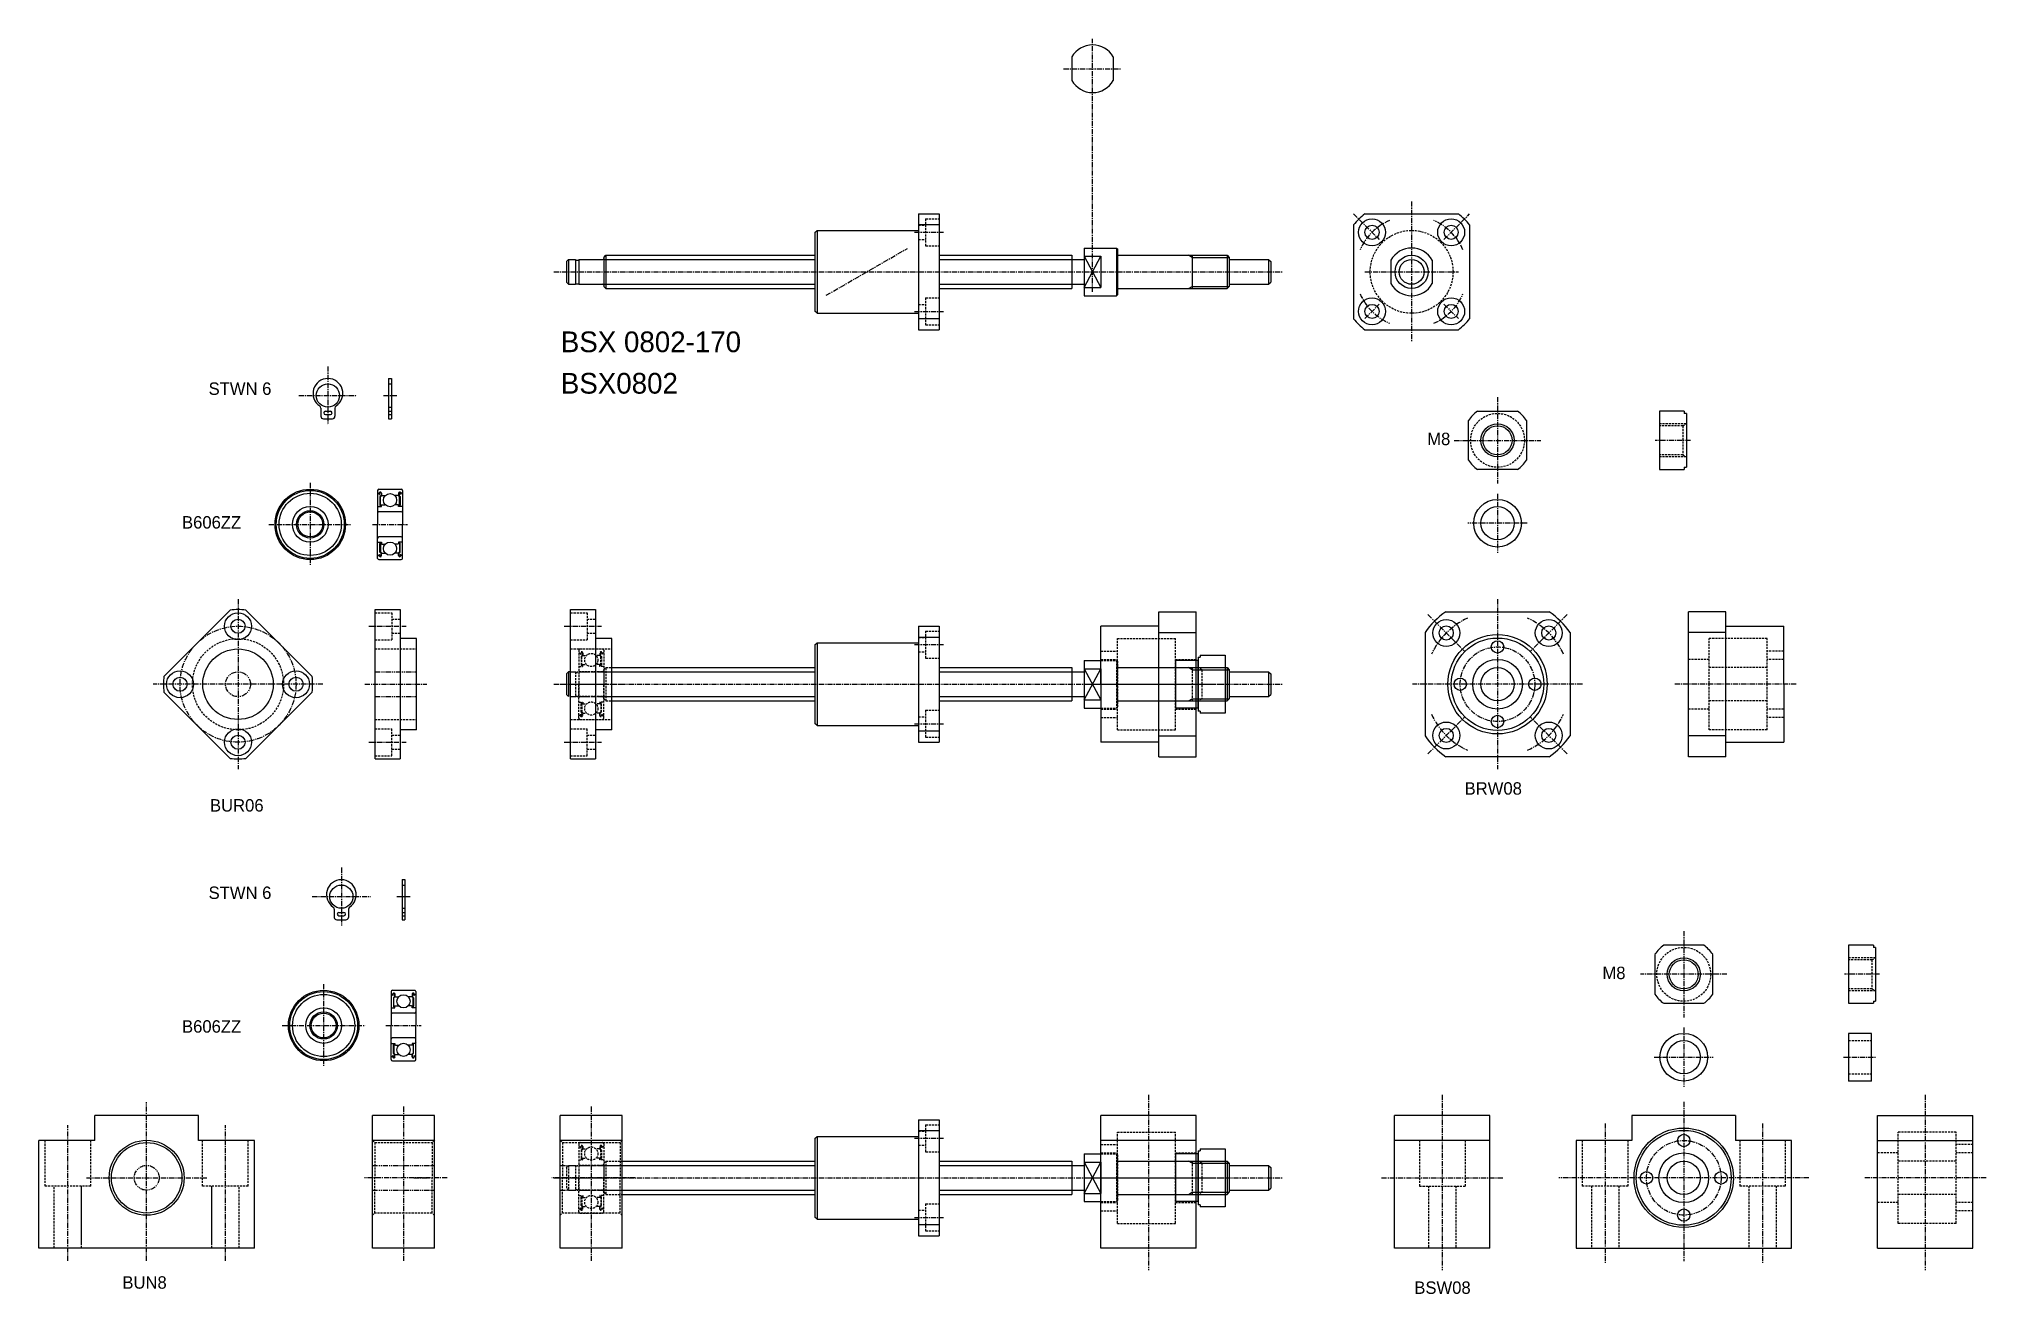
# Model space of a CAD drawing. Extents: x -107 to 363, y -212 to 91.
import ezdxf

# ---------------------------------------------------------------- set-up
doc = ezdxf.new("R2010")
doc.units = 0
for name, pattern in [('CENTER', [2, 1.25, -0.25, 0.25, -0.25]), ('DASHED', [0.75, 0.5, -0.25]), ('PHANTOM', [2.5, 1.25, -0.25, 0.25, -0.25, 0.25, -0.25])]:
    doc.linetypes.add(name, pattern=pattern)
doc.layers.get('0').update_dxf_attribs({"linetype": 'CONTINUOUS'})
doc.layers.get('DEFPOINTS').update_dxf_attribs({"linetype": 'CONTINUOUS'})
doc.layers.add('CENTER', color=1, linetype='CENTER')

# ---------------------------------------------------------------- blocks, each defined once
blk = doc.blocks.new('BRW8-H')
at = {"color": 7, "linetype": 'CONTINUOUS'}
for p, q in [((-12.49, 17.5), (12.49, 17.5)), ((-17.5, 12.49), (-17.5, -12.49)), ((17.5, 12.49), (17.5, -12.49)), ((12.49, -17.5), (-12.49, -17.5))]:
    blk.add_line(p, q, dxfattribs=at)
for centre, radius in [((-12.37, 12.37), 3.25), ((12.37, 12.37), 3.25), ((-12.37, 12.37), 1.7), ((12.37, 12.37), 1.7), ((0, 0), 6), ((0, 0), 4), ((-12.37, -12.37), 3.25), ((12.37, -12.37), 3.25), ((-12.37, -12.37), 1.7), ((12.37, -12.37), 1.7)]:
    blk.add_circle(centre, radius, dxfattribs=at)
for centre, radius in [((0, 0), 12), ((0, 9), 1.5), ((-9, 0), 1.5), ((9, 0), 1.5), ((0, -9), 1.5)]:
    blk.add_circle(centre, radius)
for start, end in [(125.516, 144.484), (35.516, 54.484), (215.516, 234.484), (305.516, 324.484)]:
    blk.add_arc((0, 0), 21.5, start, end, dxfattribs=at)
at = {"layer": 'CENTER', "color": 1, "linetype": 'CENTER'}
for p, q in [((0, 20.5), (0, -20.5)), ((-16.79, 16.79), (-7.95, 7.95)), ((16.79, 16.79), (7.95, 7.95)), ((20.5, 0), (-20.5, 0)), ((-16.79, -16.79), (-7.95, -7.95)), ((16.79, -16.79), (7.95, -7.95))]:
    blk.add_line(p, q, dxfattribs=at)
at = {"layer": 'CENTER'}
blk.add_circle((0, 0), 9, dxfattribs=at)
at = {"layer": 'CENTER', "color": 1, "linetype": 'CENTER'}
for start, end in [(114.4269, 155.5731), (24.4269, 65.5731), (204.4269, 245.5731), (294.4269, 335.5731)]:
    blk.add_arc((0, 0), 17.5, start, end, dxfattribs=at)
at = {"layer": 'DEFPOINTS', "color": 3}
blk.add_circle((0, 0), 11.15, dxfattribs=at)
blk = doc.blocks.new('BRW8-V')
at = {"color": 7, "linetype": 'CONTINUOUS'}
for p, q in [((9, 17.5), (0, 17.5)), ((0, -17.5), (0, 17.5)), ((9, -17.5), (9, 17.5)), ((9, 12.49), (0, 12.49)), ((9, 14), (23, 14)), ((23, 0), (23, 14)), ((23, 0), (23, -14)), ((9, -12.49), (0, -12.49)), ((9, -14), (23, -14)), ((9, -17.5), (0, -17.5))]:
    blk.add_line(p, q, dxfattribs=at)
at = {"color": 3, "linetype": 'DASHED'}
for p, q in [((5, -11), (5, 11)), ((19, 11), (5, 11)), ((19, -11), (19, 11)), ((5, 6), (0, 6)), ((23, 8), (19, 8)), ((23, 6), (19, 6)), ((19, 4), (5, 4)), ((19, -4), (5, -4)), ((5, -6), (0, -6)), ((23, -6), (19, -6)), ((23, -8), (19, -8)), ((19, -11), (5, -11))]:
    blk.add_line(p, q, dxfattribs=at)
at = {"layer": 'CENTER', "color": 1, "linetype": 'CENTER'}
blk.add_line((26, 0), (-3.31, 0), dxfattribs=at)
blk = doc.blocks.new('BSX0802')
at = {"color": 7, "linetype": 'CONTINUOUS'}
for p, q in [((-30, 9.5), (-29.5, 10)), ((-30, 9.5), (-30, -9.5)), ((-29.5, 10), (-5, 10)), ((-29.5, 10), (-29.5, -10)), ((-5, 14), (-5, -14)), ((-5, 14), (0, 14)), ((0, 11.31), (-5, 11.31)), ((0, 14), (0, -14)), ((35, 5.75), (42.8, 5.75)), ((35, 5.75), (35, -5.75)), ((42.8, 5.75), (42.8, -5.75)), ((42.8, 5.75), (43, 5.55)), ((43, 5.55), (43, -5.55)), ((-90, 2.5), (-89.5, 3)), ((-90, 2.5), (-90, -2.5)), ((-90, 1.25), (-90, 1.25)), ((-90, 0), (-90, 0)), ((-89.5, 3), (-87.8, 3)), ((-89.5, 3), (-89.5, -3)), ((-87.8, 3), (-87.8, -3)), ((-87.8, 2.85), (-87, 2.85)), ((-87, 3), (-81.2, 3)), ((-87, 3), (-87, -3)), ((-81, 3.5), (-80.5, 4)), ((-81, 3.5), (-81, -3.5)), ((-80.5, 4), (-30, 4)), ((-80.5, 4), (-80.5, -4)), ((0, 4), (32, 4)), ((32, 4), (32, -4)), ((32, 3), (35, 3)), ((35, 3.75), (39, 3.75)), ((39, 3.75), (39, -3.75)), ((43.2, 4), (69.5, 4)), ((61, 4), (61, -4)), ((69.5, 4), (70, 3.5)), ((69.5, 4), (69.5, -4)), ((70, 3.5), (70, -3.5)), ((70, 3), (79.5, 3)), ((79.5, 3), (79.5, -3)), ((79.5, 3), (80, 2.5)), ((80, 2.5), (80, -2.5)), ((-89.5, -3), (-90, -2.5)), ((-89.5, -3), (-87.8, -3)), ((-87.8, -2.85), (-87, -2.85)), ((-87, -3), (-81.2, -3)), ((-81, -3.5), (-80.5, -4)), ((-80.5, -4), (-30, -4)), ((0, -4), (32, -4)), ((32, -3), (35, -3)), ((35, -3.75), (39, -3.75)), ((43.2, -4), (69.5, -4)), ((69.5, -4), (70, -3.5)), ((70, -3), (79.5, -3)), ((79.5, -3), (80, -2.5)), ((35, -5.75), (42.8, -5.75)), ((42.8, -5.75), (43, -5.55)), ((-29.5, -10), (-30, -9.5)), ((-29.5, -10), (-5, -10)), ((0, -11.31), (-5, -11.31)), ((-5, -14), (0, -14))]:
    blk.add_line(p, q, dxfattribs=at)
at = {"color": 3, "linetype": 'DASHED'}
for p, q in [((-5, 11.25), (-3.3, 11.25)), ((-3.3, 12.8), (-3.3, 6.3)), ((-3.3, 12.8), (0, 12.8)), ((-5, 7.85), (-3.3, 7.85)), ((-3.3, 6.3), (0, 6.3)), ((-5, -7.85), (-3.3, -7.85)), ((-3.3, -6.3), (-3.3, -12.8)), ((-3.3, -6.3), (0, -6.3)), ((-5, -11.25), (-3.3, -11.25)), ((-3.3, -12.8), (0, -12.8))]:
    blk.add_line(p, q, dxfattribs=at)
at = {"color": 3, "linetype": 'CONTINUOUS'}
for p, q in [((-81, 3), (-30, 3)), ((0, 3), (32, 3)), ((35, 3.75), (39, -3.75)), ((35, -3.75), (39, 3.75)), ((61, 3.5), (60.13, 4)), ((61, 3.5), (70, 3.5)), ((-81, -3), (-30, -3)), ((0, -3), (32, -3)), ((60.13, -4), (61, -3.5)), ((61, -3.5), (70, -3.5))]:
    blk.add_line(p, q, dxfattribs=at)
at = {"color": 7, "linetype": 'CONTINUOUS'}
for centre, start, end in [((-81.2, 3.2), 270, 0), ((43.2, 4.2), 180, 270), ((-81.2, -3.2), 0, 90), ((43.2, -4.2), 90, 180)]:
    blk.add_arc(centre, 0.2, start, end, dxfattribs=at)
at = {"layer": 'CENTER', "color": 1, "linetype": 'CENTER'}
for p, q in [((-6, 9.55), (1, 9.55)), ((-27.3, -5.66), (-7.7, 5.66)), ((-93, 0), (83, 0)), ((-6, -9.55), (1, -9.55))]:
    blk.add_line(p, q, dxfattribs=at)
blk = doc.blocks.new('BUR06-V')
at = {"color": 7, "linetype": 'CONTINUOUS'}
for p, q in [((0, -18), (0, 18)), ((0, 18), (6, 18)), ((6, 18), (6, -18)), ((10, 11), (6, 11)), ((10, -11), (10, 11)), ((10, -11), (6, -11)), ((0, -18), (6, -18))]:
    blk.add_line(p, q, dxfattribs=at)
at = {"color": 3, "linetype": 'DASHED'}
for p, q in [((0, 17.25), (4, 17.25)), ((4, 17.25), (4, 10.75)), ((4, 15.7), (6, 15.7)), ((0, 10.75), (4, 10.75)), ((4, 12.3), (6, 12.3)), ((0, 8.5), (10, 8.5)), ((0, -8.5), (10, -8.5)), ((0, -10.75), (4, -10.75)), ((4, -17.25), (4, -10.75)), ((4, -12.3), (6, -12.3)), ((0, -17.25), (4, -17.25)), ((4, -15.7), (6, -15.7))]:
    blk.add_line(p, q, dxfattribs=at)
at = {"color": 3, "linetype": 'PHANTOM'}
for p, q in [((0, 3), (10, 3)), ((0, -3), (10, -3))]:
    blk.add_line(p, q, dxfattribs=at)
at = {"layer": 'CENTER', "color": 1, "linetype": 'CENTER'}
for p, q in [((-1.5, 14), (7.5, 14)), ((-2.5, 0), (12.5, 0)), ((-1.5, -14), (7.5, -14))]:
    blk.add_line(p, q, dxfattribs=at)
blk = doc.blocks.new('BUR06-H')
at = {"color": 7, "linetype": 'CONTINUOUS'}
for p, q in [((-1.9, 17.9), (-17.9, 1.9)), ((1.9, 17.9), (17.9, 1.9)), ((-1.9, -17.9), (-17.9, -1.9)), ((17.9, -1.9), (1.9, -17.9))]:
    blk.add_line(p, q, dxfattribs=at)
for centre, radius in [((0, 14), 3.25), ((0, 14), 1.7), ((0, 0), 8.5), ((-14, 0), 3.25), ((-14, 0), 1.7), ((14, 0), 3.25), ((14, 0), 1.7), ((0, -14), 3.25), ((0, -14), 1.7)]:
    blk.add_circle(centre, radius, dxfattribs=at)
at = {"color": 3, "linetype": 'DASHED'}
blk.add_circle((0, 0), 11, dxfattribs=at)
at = {"color": 3, "linetype": 'PHANTOM'}
blk.add_circle((0, 0), 3, dxfattribs=at)
at = {"color": 7, "linetype": 'CONTINUOUS'}
for start, end in [(83.9424, 96.0576), (173.9424, 186.0576), (353.9424, 6.0576), (263.9424, 276.0576)]:
    blk.add_arc((0, 0), 18, start, end, dxfattribs=at)
at = {"layer": 'CENTER', "color": 1, "linetype": 'CENTER'}
for p, q in [((0, 20.5), (0, -20.5)), ((20.5, 0), (-20.5, 0))]:
    blk.add_line(p, q, dxfattribs=at)
blk.add_circle((0, 0), 14, dxfattribs=at)
blk = doc.blocks.new('M8NAT-H')
at = {"color": 7, "linetype": 'CONTINUOUS'}
for p, q in [((-7, -4.82), (-7, 4.82)), ((-4.82, 7), (4.82, 7)), ((7, 4.82), (7, -4.82)), ((4.82, -7), (-4.82, -7))]:
    blk.add_line(p, q, dxfattribs=at)
at = {"color": 3, "linetype": 'DASHED'}
blk.add_circle((0, 0), 6.5, dxfattribs=at)
at = {"color": 3, "linetype": 'CONTINUOUS'}
blk.add_circle((0, 0), 4, dxfattribs=at)
at = {"color": 7, "linetype": 'CONTINUOUS'}
blk.add_circle((0, 0), 3.5, dxfattribs=at)
for start, end in [(124.5603, 145.4397), (34.5603, 55.4397), (214.5603, 235.4397), (304.5603, 325.4397)]:
    blk.add_arc((0, 0), 8.5, start, end, dxfattribs=at)
at = {"layer": 'CENTER', "color": 1, "linetype": 'CENTER'}
for p, q in [((0, 10.43), (0, -10.43)), ((-10.43, 0), (10.43, 0))]:
    blk.add_line(p, q, dxfattribs=at)
blk = doc.blocks.new('M8NAT-V')
at = {"color": 7, "linetype": 'CONTINUOUS'}
for p, q in [((6, 7), (0, 7)), ((0, 7), (0, -7)), ((6, 7), (6, 6.5)), ((6.5, 6.5), (6, 6.5)), ((6.5, 6.5), (6.5, -6.5)), ((0, -7), (6, -7)), ((6, -6.5), (6, -7)), ((6, -6.5), (6.5, -6.5))]:
    blk.add_line(p, q, dxfattribs=at)
at = {"color": 3, "linetype": 'DASHED'}
for p, q in [((6.5, 4), (0, 4)), ((5.63, 3.5), (0, 3.5)), ((5.63, 3.5), (6.5, 4)), ((5.63, 3.5), (5.63, -3.5)), ((5.63, -3.5), (0, -3.5)), ((6.5, -4), (0, -4)), ((5.63, -3.5), (6.5, -4))]:
    blk.add_line(p, q, dxfattribs=at)
at = {"layer": 'CENTER', "color": 1, "linetype": 'CENTER'}
blk.add_line((7.5, 0), (-1, 0), dxfattribs=at)
blk = doc.blocks.new('BSW08-V')
at = {"color": 7, "linetype": 'CONTINUOUS'}
for p, q in [((0, 15), (23, 15)), ((0, -17), (0, 15)), ((23, -17), (23, 15)), ((0, 9), (23, 9)), ((0, -17), (23, -17))]:
    blk.add_line(p, q, dxfattribs=at)
at = {"color": 3, "linetype": 'DASHED'}
for p, q in [((19, 11), (5, 11)), ((5, -11), (5, 11)), ((19, -11), (19, 11)), ((5, 6), (0, 6)), ((23, 8), (19, 8)), ((23, 6), (19, 6)), ((19, 4), (5, 4)), ((19, -4), (5, -4)), ((5, -6), (0, -6)), ((23, -6), (19, -6)), ((23, -8), (19, -8)), ((19, -11), (5, -11))]:
    blk.add_line(p, q, dxfattribs=at)
at = {"layer": 'CENTER', "color": 1, "linetype": 'CENTER'}
for p, q in [((11.5, 20.05), (11.5, -22.3)), ((26.18, 0), (-3.11, 0))]:
    blk.add_line(p, q, dxfattribs=at)
blk = doc.blocks.new('M8SPECER-V')
at = {"color": 7, "linetype": 'CONTINUOUS'}
for p, q in [((0, 5.75), (0, -5.75)), ((5.5, 5.75), (0, 5.75)), ((5.5, -5.75), (5.5, 5.75)), ((5.5, -5.75), (0, -5.75))]:
    blk.add_line(p, q, dxfattribs=at)
at = {"color": 3, "linetype": 'DASHED'}
for p, q in [((0, 4), (5.5, 4)), ((0, -4), (5.5, -4))]:
    blk.add_line(p, q, dxfattribs=at)
at = {"layer": 'CENTER', "color": 1, "linetype": 'CENTER'}
blk.add_line((-1.25, 0), (6.75, 0), dxfattribs=at)
blk = doc.blocks.new('BSW08-H')
at = {"color": 7, "linetype": 'CONTINUOUS'}
for p, q in [((12.5, 0), (-12.5, 0)), ((12.5, 0), (12.5, -6)), ((-12.5, 0), (-12.5, -6)), ((-12.5, -6), (-26, -6)), ((-26, -6), (-26, -32)), ((26, -6), (12.5, -6)), ((26, -32), (26, -6)), ((-26, -32), (26, -32))]:
    blk.add_line(p, q, dxfattribs=at)
at = {"color": 3, "linetype": 'DASHED'}
for p, q in [((-24.5, -6), (-24.5, -17)), ((-13.5, -6), (-13.5, -17)), ((13.5, -6), (13.5, -17)), ((24.5, -6), (24.5, -17)), ((-13.5, -17), (-24.5, -17)), ((-22.3, -17), (-22.3, -32)), ((-15.7, -17), (-15.7, -32)), ((24.5, -17), (13.5, -17)), ((15.7, -17), (15.7, -32)), ((22.3, -17), (22.3, -32))]:
    blk.add_line(p, q, dxfattribs=at)
blk.add_circle((0, -15), 12)
at = {"color": 3}
blk.add_circle((0, -15), 11.45, dxfattribs=at)
at = {"color": 7, "linetype": 'CONTINUOUS'}
for centre, radius in [((0, -6), 1.5), ((0, -15), 6), ((-9, -15), 1.5), ((0, -15), 4), ((9, -15), 1.5), ((0, -24), 1.5)]:
    blk.add_circle(centre, radius, dxfattribs=at)
at = {"layer": 'CENTER', "color": 1, "linetype": 'CENTER'}
for p, q in [((0, 3.37), (0, -35.09)), ((-19, -1.86), (-19, -35.51)), ((19, -1.86), (19, -35.51)), ((30.15, -15), (-30.15, -15))]:
    blk.add_line(p, q, dxfattribs=at)
at = {"layer": 'CENTER'}
blk.add_circle((0, -15), 9, dxfattribs=at)
blk = doc.blocks.new('BRW8-V2')
at = {"color": 7, "linetype": 'CONTINUOUS'}
for p, q in [((11.5, 0), (-11.5, 0)), ((-11.5, -32), (-11.5, 0)), ((11.5, -32), (11.5, 0)), ((11.5, -6), (-11.5, -6)), ((11.5, -32), (-11.5, -32))]:
    blk.add_line(p, q, dxfattribs=at)
at = {"color": 3, "linetype": 'DASHED'}
for p, q in [((-5.5, -6), (-5.5, -17)), ((5.5, -6), (5.5, -17)), ((-5.5, -17), (5.5, -17)), ((-3.3, -17), (-3.3, -32)), ((3.3, -17), (3.3, -32))]:
    blk.add_line(p, q, dxfattribs=at)
at = {"layer": 'CENTER', "color": 1, "linetype": 'CENTER'}
for p, q in [((0, 5.05), (0, -37.3)), ((-14.68, -15), (14.61, -15))]:
    blk.add_line(p, q, dxfattribs=at)
blk = doc.blocks.new('BUN8-V')
at = {"color": 7, "linetype": 'CONTINUOUS'}
for p, q in [((0, -17), (0, 15)), ((15, 15), (0, 15)), ((15, -17), (15, 15)), ((15, 9), (0, 9)), ((15, -17), (0, -17))]:
    blk.add_line(p, q, dxfattribs=at)
at = {"color": 3, "linetype": 'DASHED'}
for p, q in [((0, 9.05), (0.55, 8.5)), ((0.55, 8.5), (0.55, 0)), ((0.55, 8.5), (14.45, 8.5)), ((15, 9.05), (14.45, 8.5)), ((14.45, 8.5), (14.45, -0.05)), ((0.55, -8.5), (0.55, 0)), ((14.45, -8.55), (14.45, -0.05)), ((0, -9.05), (0.55, -8.5)), ((14.45, -8.5), (0.55, -8.5)), ((15, -9.1), (14.45, -8.55))]:
    blk.add_line(p, q, dxfattribs=at)
at = {"color": 3, "linetype": 'PHANTOM'}
for p, q in [((0, 3), (15, 3)), ((0, -3), (15, -3))]:
    blk.add_line(p, q, dxfattribs=at)
at = {"layer": 'CENTER', "color": 1, "linetype": 'CENTER'}
for p, q in [((7.5, 17.18), (7.5, -20.04)), ((18.04, 0), (-2, 0)), ((10, 0), (14, 0))]:
    blk.add_line(p, q, dxfattribs=at)
blk = doc.blocks.new('BUN8-H')
at = {"color": 7, "linetype": 'CONTINUOUS'}
for p, q in [((12.5, 0), (-12.5, 0)), ((-12.5, -6), (-12.5, 0)), ((12.5, -6), (12.5, 0)), ((-26, -32), (-26, -6)), ((-26, -32), (-26, -6)), ((-12.5, -6), (-26, -6)), ((26, -6), (12.5, -6)), ((26, -32), (26, -6)), ((26, -32), (-26, -32))]:
    blk.add_line(p, q, dxfattribs=at)
at = {"color": 3, "linetype": 'DASHED'}
for p, q in [((-24.5, -17), (-24.5, -6)), ((-13.5, -17), (-13.5, -6)), ((13.5, -17), (13.5, -6)), ((24.5, -17), (24.5, -6)), ((-13.5, -17), (-24.5, -17)), ((-22.3, -32), (-22.3, -17)), ((-15.7, -32), (-15.7, -17)), ((-15.7, -31.01), (-15.7, -17)), ((-15.7, -31.01), (-15.7, -17)), ((9.05, -15.2), (9, -15.2)), ((24.5, -17), (13.5, -17)), ((15.7, -32), (15.7, -17)), ((15.7, -31.01), (15.7, -17)), ((15.7, -31.01), (15.7, -17)), ((22.3, -32), (22.3, -17))]:
    blk.add_line(p, q, dxfattribs=at)
at = {"color": 7, "linetype": 'CONTINUOUS'}
for radius in [9.05, 8.5]:
    blk.add_circle((0, -15), radius, dxfattribs=at)
at = {"color": 3, "linetype": 'PHANTOM'}
blk.add_circle((0, -15), 3, dxfattribs=at)
at = {"layer": 'CENTER', "color": 1, "linetype": 'CENTER'}
for p, q in [((0, -35.04), (0, 3.24)), ((-19, -35.04), (-19, -2.33)), ((19, -35.04), (19, -2.33)), ((-14.55, -15), (14.55, -15))]:
    blk.add_line(p, q, dxfattribs=at)
blk = doc.blocks.new('SP8')
at = {"color": 7, "linetype": 'CONTINUOUS'}
for p, q in [((0, 5.75), (0, -5.75)), ((5.5, 5.75), (0, 5.75)), ((5.5, -5.75), (5.5, 5.75)), ((5.5, -5.75), (0, -5.75))]:
    blk.add_line(p, q, dxfattribs=at)
at = {"color": 3, "linetype": 'DASHED'}
for p, q in [((0, 4), (5.5, 4)), ((0, -4), (5.5, -4))]:
    blk.add_line(p, q, dxfattribs=at)
at = {"layer": 'CENTER', "color": 1, "linetype": 'CENTER'}
blk.add_line((-1.25, 0), (6.75, 0), dxfattribs=at)
blk = doc.blocks.new('B606ZZ')
at = {"color": 3, "linetype": 'DASHED'}
for p, q in [((0, 8.2), (0, 0)), ((0, 7.6), (0.1, 7.5)), ((0.1, 7.5), (0.31, 7.5)), ((0.3, 8.5), (5.7, 8.5)), ((0.31, 7.5), (0.42, 7.67)), ((0.36, 7.33), (0.47, 7.27)), ((0.42, 7.44), (0.53, 7.61)), ((0.53, 7.37), (0.42, 7.44)), ((0.47, 7.27), (0.53, 7.37)), ((0.82, 6.95), (0.56, 6.7)), ((0.56, 6.7), (0.56, 4.65)), ((0.94, 6.9), (0.69, 6.65)), ((0.69, 4.65), (0.69, 6.65)), ((0.82, 7.53), (0.82, 6.95)), ((0.94, 7.53), (0.94, 6.9)), ((0.94, 7.05), (1.04, 6.95)), ((0.94, 4.65), (1.04, 4.75)), ((1.04, 6.95), (1.86, 6.95)), ((1.04, 4.75), (1.86, 4.75)), ((4.96, 6.95), (4.14, 6.95)), ((4.96, 4.75), (4.14, 4.75)), ((5.06, 7.05), (4.96, 6.95)), ((5.06, 4.65), (4.96, 4.75)), ((5.06, 7.53), (5.06, 6.9)), ((5.06, 6.9), (5.31, 6.65)), ((5.18, 7.53), (5.18, 6.95)), ((5.18, 6.95), (5.44, 6.7)), ((5.31, 4.65), (5.31, 6.65)), ((5.44, 6.7), (5.44, 4.65)), ((5.58, 7.44), (5.47, 7.61)), ((5.47, 7.37), (5.58, 7.44)), ((5.53, 7.27), (5.47, 7.37)), ((5.64, 7.33), (5.53, 7.27)), ((5.69, 7.5), (5.58, 7.67)), ((5.9, 7.5), (5.69, 7.5)), ((6, 7.6), (5.9, 7.5)), ((6, 8.2), (6, 0)), ((0, 4.2), (0.1, 4.3)), ((0, -8.2), (0, 0)), ((0.1, 4.3), (0.94, 4.3)), ((5.7, 3), (0.3, 3)), ((0.88, 4.65), (0.69, 4.65)), ((0.69, 4.52), (0.88, 4.52)), ((0.88, 4.52), (0.88, 4.65)), ((0.94, 4.3), (0.94, 4.65)), ((3, 3), (3, 3)), ((4.35, 3), (4.35, 3)), ((5.06, 4.3), (5.06, 4.65)), ((5.9, 4.3), (5.06, 4.3)), ((5.12, 4.52), (5.12, 4.65)), ((5.12, 4.65), (5.31, 4.65)), ((5.31, 4.52), (5.12, 4.52)), ((6, 4.2), (5.9, 4.3)), ((6, -8.2), (6, 0)), ((0, -4.2), (0.1, -4.3)), ((0.1, -4.3), (0.94, -4.3)), ((5.7, -3), (0.3, -3)), ((0.56, -6.7), (0.56, -4.65)), ((0.69, -4.52), (0.88, -4.52)), ((0.88, -4.65), (0.69, -4.65)), ((0.69, -4.65), (0.69, -6.65)), ((0.88, -4.52), (0.88, -4.65)), ((0.94, -4.3), (0.94, -4.65)), ((0.94, -4.65), (1.04, -4.75)), ((5.06, -4.65), (4.96, -4.75)), ((5.06, -4.3), (5.06, -4.65)), ((5.9, -4.3), (5.06, -4.3)), ((5.12, -4.52), (5.12, -4.65)), ((5.31, -4.52), (5.12, -4.52)), ((5.12, -4.65), (5.31, -4.65)), ((5.31, -4.65), (5.31, -6.65)), ((5.44, -6.7), (5.44, -4.65)), ((6, -4.2), (5.9, -4.3)), ((0, -7.6), (0.1, -7.5)), ((0.1, -7.5), (0.31, -7.5)), ((0.3, -8.5), (5.7, -8.5)), ((0.31, -7.5), (0.42, -7.67)), ((0.36, -7.33), (0.47, -7.27)), ((0.53, -7.37), (0.42, -7.44)), ((0.42, -7.44), (0.53, -7.61)), ((0.47, -7.27), (0.53, -7.37)), ((0.82, -6.95), (0.56, -6.7)), ((0.94, -6.9), (0.69, -6.65)), ((0.82, -7.53), (0.82, -6.95)), ((0.94, -7.53), (0.94, -6.9)), ((0.94, -7.05), (1.04, -6.95)), ((1.04, -4.75), (1.86, -4.75)), ((1.04, -6.95), (1.86, -6.95)), ((4.96, -4.75), (4.14, -4.75)), ((4.96, -6.95), (4.14, -6.95)), ((5.06, -7.05), (4.96, -6.95)), ((5.06, -6.9), (5.31, -6.65)), ((5.06, -7.53), (5.06, -6.9)), ((5.18, -6.95), (5.44, -6.7)), ((5.18, -7.53), (5.18, -6.95)), ((5.53, -7.27), (5.47, -7.37)), ((5.47, -7.37), (5.58, -7.44)), ((5.58, -7.44), (5.47, -7.61)), ((5.64, -7.33), (5.53, -7.27)), ((5.69, -7.5), (5.58, -7.67)), ((5.9, -7.5), (5.69, -7.5)), ((6, -7.6), (5.9, -7.5))]:
    blk.add_line(p, q, dxfattribs=at)
for centre in [(3, 5.85), (3, -5.85)]:
    blk.add_circle(centre, 1.59, dxfattribs=at)
for centre, radius, start, end in [((0.3, 8.2), 0.3, 90, 180), ((0.42, 7.44), 0.126, 149.9926, 240.0026), ((0.66, 7.53), 0.282, 0, 150.0017), ((0.66, 7.53), 0.156, 0, 150.0019), ((5.34, 7.53), 0.282, 29.9983, 180), ((5.34, 7.53), 0.156, 29.9981, 180), ((5.58, 7.44), 0.126, 299.9974, 30.0074), ((5.7, 8.2), 0.3, 0, 90), ((0.3, 3.3), 0.3, 180, 270), ((0.69, 4.65), 0.126, 180, 270), ((5.31, 4.65), 0.126, 270, 359.9999), ((5.7, 3.3), 0.3, 270, 0), ((0.3, -3.3), 0.3, 90, 180), ((0.69, -4.65), 0.126, 90, 179.9999), ((5.31, -4.65), 0.126, 0, 90), ((5.7, -3.3), 0.3, 0, 90), ((0.3, -8.2), 0.3, 180, 270), ((0.42, -7.44), 0.126, 119.9974, 210.0074), ((0.66, -7.53), 0.282, 209.9983, 0), ((0.66, -7.53), 0.156, 209.9981, 0), ((5.34, -7.53), 0.282, 180, 330.0017), ((5.34, -7.53), 0.156, 180, 330.0019), ((5.58, -7.44), 0.126, 329.9926, 60.0026), ((5.7, -8.2), 0.3, 270, 0)]:
    blk.add_arc(centre, radius, start, end, dxfattribs=at)
at = {"layer": 'CENTER', "color": 1, "linetype": 'CENTER'}
blk.add_line((-1.24, 0), (7.24, 0), dxfattribs=at)
blk = doc.blocks.new('BSX0802-3')
at = {"color": 7, "linetype": 'CONTINUOUS'}
for p, q in [((-30, 9.5), (-29.5, 10)), ((-30, 9.5), (-30, -9.5)), ((-29.5, 10), (-29.5, -10)), ((-29.5, 10), (-5, 10)), ((-5, 14), (-5, -14)), ((-5, 14), (0, 14)), ((0, 11.3137), (-5, 11.3137)), ((0, 14), (0, -14)), ((35, 5.75), (39, 5.75)), ((35, 5.75), (35, -5.75)), ((-90, 2.5), (-89.5, 3)), ((-90, 2.5), (-90, -2.5)), ((-89.5, 3), (-89.5, -3)), ((-89, 3), (-89.5, 3)), ((-79, 4), (-30, 4)), ((0, 4), (32, 4)), ((32, 4), (32, -4)), ((32, 3), (35, 3)), ((35, 3.75), (39, 3.75)), ((39, 3.75), (39, -3.75)), ((69, 4), (69.5, 4)), ((69.5, 4), (69.5, -4)), ((69.5, 4), (70, 3.5)), ((70, 3.5), (70, -3.5)), ((70, 3), (79.5, 3)), ((79.5, 3), (79.5, -3)), ((79.5, 3), (80, 2.5)), ((80, 2.5), (80, -2.5)), ((-89.5, -3), (-90, -2.5)), ((-79, -4), (-30, -4)), ((0, -4), (32, -4)), ((32, -3), (35, -3)), ((35, -3.75), (39, -3.75)), ((69, -4), (69.5, -4)), ((69.5, -4), (70, -3.5)), ((70, -3), (79.5, -3)), ((79.5, -3), (80, -2.5)), ((35, -5.75), (39, -5.75)), ((-29.5, -10), (-30, -9.5)), ((-29.5, -10), (-5, -10)), ((0, -11.3137), (-5, -11.3137)), ((-5, -14), (0, -14))]:
    blk.add_line(p, q, dxfattribs=at)
at = {"color": 3, "linetype": 'DASHED'}
for p, q in [((-5, 11.25), (-3.3, 11.25)), ((-3.3, 12.8), (0, 12.8)), ((-3.3, 12.8), (-3.3, 6.3)), ((-5, 7.85), (-3.3, 7.85)), ((-3.3, 6.3), (0, 6.3)), ((39, 5.75), (42.8, 5.75)), ((42.8, 5.75), (42.8, -5.75)), ((42.8, 5.75), (43, 5.55)), ((43, 5.55), (43, -5.55)), ((-90, 1.25), (-90, 1.2501)), ((-90, 0), (-89.9999, 0)), ((-89, 3), (-87.8, 3)), ((-87.8, 3), (-87.8, -3)), ((-87.8, 2.85), (-87, 2.85)), ((-87, 3), (-81.2, 3)), ((-87, 3), (-87, -3)), ((-81, 3.5), (-80.5, 4)), ((-81, 3.5), (-81, -3.5)), ((-80.5, 4), (-80.5, -4)), ((-80.5, 4), (-79, 4)), ((43.2, 4), (69, 4)), ((61, 4), (61, -4)), ((-89, -3), (-87.8, -3)), ((-87.8, -2.85), (-87, -2.85)), ((-87, -3), (-81.2, -3)), ((-81, -3.5), (-80.5, -4)), ((-80.5, -4), (-79, -4)), ((43.2, -4), (69, -4)), ((-5, -7.85), (-3.3, -7.85)), ((-3.3, -6.3), (-3.3, -12.8)), ((-3.3, -6.3), (0, -6.3)), ((39, -5.75), (42.8, -5.75)), ((42.8, -5.75), (43, -5.55)), ((-5, -11.25), (-3.3, -11.25)), ((-3.3, -12.8), (0, -12.8))]:
    blk.add_line(p, q, dxfattribs=at)
at = {"color": 3, "linetype": 'CONTINUOUS'}
for p, q in [((-81, 3), (-30, 3)), ((0, 3), (32, 3)), ((35, 3.75), (39, -3.75)), ((35, -3.75), (39, 3.75)), ((61, 3.5), (60.134, 4)), ((61, 3.5), (70, 3.5)), ((-81, -3), (-30, -3)), ((0, -3), (32, -3)), ((60.134, -4), (61, -3.5)), ((61, -3.5), (70, -3.5))]:
    blk.add_line(p, q, dxfattribs=at)
at = {"color": 3, "linetype": 'DASHED'}
for centre, start, end in [((-81.2, 3.2), 270, 0), ((43.2, 4.2), 180, 270), ((-81.2, -3.2), 0, 90), ((43.2, -4.2), 90, 180)]:
    blk.add_arc(centre, 0.2, start, end, dxfattribs=at)
at = {"layer": 'CENTER', "color": 1, "linetype": 'CENTER'}
for p, q in [((-6, 9.55), (1, 9.55)), ((-93, 0), (83, 0)), ((-93, 0), (83, 0)), ((36, 0), (65.3102, 0)), ((-6, -9.55), (1, -9.55))]:
    blk.add_line(p, q, dxfattribs=at)
blk = doc.blocks.new('BSX0802-2')
at = {"color": 7, "linetype": 'CONTINUOUS'}
for p, q in [((-30, 9.5), (-29.5, 10)), ((-30, 9.5), (-30, -9.5)), ((-29.5, 10), (-5, 10)), ((-29.5, 10), (-29.5, -10)), ((-5, 14), (-5, -14)), ((-5, 14), (0, 14)), ((0, 11.3137), (-5, 11.3137)), ((0, 14), (0, -14)), ((35, 5.75), (39, 5.75)), ((35, 5.75), (35, -5.75)), ((-76.5, 4), (-30, 4)), ((0, 4), (32, 4)), ((32, 4), (32, -4)), ((32, 3), (35, 3)), ((35, 3.75), (39, 3.75)), ((39, 3.75), (39, -3.75)), ((69, 4), (69.5, 4)), ((69.5, 4), (69.5, -4)), ((69.5, 4), (70, 3.5)), ((70, 3.5), (70, -3.5)), ((70, 3), (79.5, 3)), ((79.5, 3), (79.5, -3)), ((79.5, 3), (80, 2.5)), ((80, 2.5), (80, -2.5)), ((-76.5, -4), (-30, -4)), ((0, -4), (32, -4)), ((32, -3), (35, -3)), ((35, -3.75), (39, -3.75)), ((69, -4), (69.5, -4)), ((69.5, -4), (70, -3.5)), ((70, -3), (79.5, -3)), ((79.5, -3), (80, -2.5)), ((35, -5.75), (39, -5.75)), ((-29.5, -10), (-30, -9.5)), ((-29.5, -10), (-5, -10)), ((0, -11.3137), (-5, -11.3137)), ((-5, -14), (0, -14))]:
    blk.add_line(p, q, dxfattribs=at)
at = {"color": 3, "linetype": 'DASHED'}
for p, q in [((-5, 11.25), (-3.3, 11.25)), ((-3.3, 12.8), (-3.3, 6.3)), ((-3.3, 12.8), (0, 12.8)), ((-5, 7.85), (-3.3, 7.85)), ((-3.3, 6.3), (0, 6.3)), ((39, 5.75), (42.8, 5.75)), ((42.8, 5.75), (42.8, -5.75)), ((42.8, 5.75), (43, 5.55)), ((43, 5.55), (43, -5.55)), ((-90, 2.5), (-89.5, 3)), ((-90, 2.5), (-90, -2.5)), ((-90, 1.25), (-90, 1.2501)), ((-90, 0), (-89.9999, 0)), ((-89.5, 3), (-89.5, -3)), ((-89.5, 3), (-87.8, 3)), ((-87.8, 3), (-87.8, -3)), ((-87.8, 2.85), (-87, 2.85)), ((-87, 3), (-81.2, 3)), ((-87, 3), (-87, -3)), ((-81, 3.5), (-80.5, 4)), ((-81, 3.5), (-81, -3.5)), ((-80.5, 4), (-80.5, -4)), ((-80.5, 4), (-76.5, 4)), ((43.2, 4), (69, 4)), ((61, 4), (61, -4)), ((-89.5, -3), (-90, -2.5)), ((-89.5, -3), (-87.8, -3)), ((-87.8, -2.85), (-87, -2.85)), ((-87, -3), (-81.2, -3)), ((-81, -3.5), (-80.5, -4)), ((-80.5, -4), (-76.5, -4)), ((43.2, -4), (69, -4)), ((-5, -7.85), (-3.3, -7.85)), ((-3.3, -6.3), (0, -6.3)), ((-3.3, -6.3), (-3.3, -12.8)), ((39, -5.75), (42.8, -5.75)), ((42.8, -5.75), (43, -5.55)), ((-5, -11.25), (-3.3, -11.25)), ((-3.3, -12.8), (0, -12.8))]:
    blk.add_line(p, q, dxfattribs=at)
at = {"color": 3, "linetype": 'CONTINUOUS'}
for p, q in [((-81, 3), (-30, 3)), ((0, 3), (32, 3)), ((35, 3.75), (39, -3.75)), ((35, -3.75), (39, 3.75)), ((61, 3.5), (60.134, 4)), ((61, 3.5), (70, 3.5)), ((-81, -3), (-30, -3)), ((0, -3), (32, -3)), ((60.134, -4), (61, -3.5)), ((61, -3.5), (70, -3.5))]:
    blk.add_line(p, q, dxfattribs=at)
at = {"color": 3, "linetype": 'DASHED'}
for centre, start, end in [((-81.2, 3.2), 270, 0), ((43.2, 4.2), 180, 270), ((-81.2, -3.2), 0, 90), ((43.2, -4.2), 90, 180)]:
    blk.add_arc(centre, 0.2, start, end, dxfattribs=at)
at = {"layer": 'CENTER', "color": 1, "linetype": 'CENTER'}
for p, q in [((-6, 9.55), (1, 9.55)), ((-93, 0), (83, 0)), ((-93, 0), (83, 0)), ((36, 0), (65.3102, 0)), ((-6, -9.55), (1, -9.55))]:
    blk.add_line(p, q, dxfattribs=at)

msp = doc.modelspace()

# ---------------------------------------------------------------- linework, layer by layer
at = {"color": 7, "linetype": 'CONTINUOUS'}
for p, q in [((142, 86.83), (142, 81.15)), ((152, 86.83), (152, 81.15)), ((212.69, 48.97), (235.31, 48.97)), ((210, 46.29), (210, 23.66)), ((238, 46.29), (238, 23.66)), ((219, 37.81), (219, 32.13)), ((229, 37.81), (229, 32.13)), ((212.69, 20.97), (235.31, 20.97)), ((-22.91, 9.23), (-22.91, -0.47)), ((-22.91, 9.23), (-22.21, 9.23)), ((-22.21, 9.23), (-22.21, -0.47)), ((-39.26, 2.11), (-39.26, 0.13)), ((-38.16, 1.33), (-36.96, 1.33)), ((-38.16, 0.53), (-36.96, 0.53)), ((-37.56, 2.33), (-37.56, 1.33)), ((-37.56, 0.53), (-37.56, -0.47)), ((-35.86, 2.11), (-35.86, 0.13)), ((-38.66, -0.47), (-36.46, -0.47)), ((-22.91, -0.47), (-22.21, -0.47)), ((-19.66, -111.69), (-19.66, -121.39)), ((-19.66, -111.69), (-18.96, -111.69)), ((-18.96, -111.69), (-18.96, -121.39)), ((-36.02, -118.81), (-36.02, -120.79)), ((-35.42, -121.39), (-33.21, -121.39)), ((-34.92, -119.59), (-33.71, -119.59)), ((-34.92, -120.39), (-33.71, -120.39)), ((-34.32, -118.59), (-34.32, -119.59)), ((-34.31, -120.39), (-34.31, -121.39)), ((-32.62, -118.81), (-32.62, -120.79)), ((-19.66, -121.39), (-18.96, -121.39)), ((282.69, -129.71), (282.69, -139.35)), ((294.51, -127.53), (284.87, -127.53)), ((296.69, -139.35), (296.69, -129.71)), ((335.47, -127.53), (329.47, -127.53)), ((329.47, -127.53), (329.47, -141.53)), ((335.47, -127.53), (335.47, -128.03)), ((335.97, -128.03), (335.47, -128.03)), ((335.97, -128.03), (335.97, -141.03)), ((284.87, -141.53), (294.51, -141.53)), ((329.47, -141.53), (335.47, -141.53)), ((335.47, -141.03), (335.47, -141.53)), ((335.47, -141.03), (335.97, -141.03))]:
    msp.add_line(p, q, dxfattribs=at)
at = {"color": 3, "linetype": 'DASHED'}
for p, q in [((-22.91, 7.93), (-22.21, 7.93)), ((-22.91, 2.33), (-22.21, 2.33)), ((-22.91, 1.33), (-22.21, 1.33)), ((-22.91, 0.53), (-22.21, 0.53)), ((-19.66, -112.99), (-18.96, -112.99)), ((-19.66, -118.59), (-18.96, -118.59)), ((-19.66, -119.59), (-18.96, -119.59)), ((-19.66, -120.39), (-18.96, -120.39)), ((335.97, -130.53), (329.47, -130.53)), ((335.11, -131.03), (329.47, -131.03)), ((335.11, -131.03), (335.97, -130.53)), ((335.11, -131.03), (335.11, -138.03)), ((335.11, -138.03), (329.47, -138.03)), ((335.97, -138.53), (329.47, -138.53)), ((335.11, -138.03), (335.97, -138.53))]:
    msp.add_line(p, q, dxfattribs=at)
for p, q in [((-25.56, -17.76), (-25.56, -25.96)), ((-25.56, -18.36), (-25.46, -18.46)), ((-25.46, -18.46), (-25.25, -18.46)), ((-25.26, -17.46), (-19.86, -17.46)), ((-25.25, -18.46), (-25.14, -18.29)), ((-25.2, -18.63), (-25.09, -18.7)), ((-25.14, -18.53), (-25.04, -18.35)), ((-25.03, -18.59), (-25.14, -18.53)), ((-25.09, -18.7), (-25.03, -18.59)), ((-24.74, -18.43), (-24.74, -19.01)), ((-24.62, -18.43), (-24.62, -19.06)), ((-20.5, -18.43), (-20.5, -19.06)), ((-20.38, -18.43), (-20.38, -19.01)), ((-19.98, -18.53), (-20.09, -18.35)), ((-20.09, -18.59), (-19.98, -18.53)), ((-20.03, -18.7), (-20.09, -18.59)), ((-19.92, -18.63), (-20.03, -18.7)), ((-19.87, -18.46), (-19.98, -18.29)), ((-19.66, -18.46), (-19.87, -18.46)), ((-19.56, -18.36), (-19.66, -18.46)), ((-19.56, -17.76), (-19.56, -25.96)), ((-25.56, -21.76), (-25.46, -21.66)), ((-25.46, -21.66), (-24.62, -21.66)), ((-19.86, -22.96), (-25.26, -22.96)), ((-24.74, -19.01), (-25, -19.26)), ((-25, -19.26), (-25, -21.32)), ((-24.62, -19.06), (-24.87, -19.32)), ((-24.87, -21.32), (-24.87, -19.32)), ((-24.68, -21.32), (-24.87, -21.32)), ((-24.87, -21.44), (-24.68, -21.44)), ((-24.68, -21.44), (-24.68, -21.32)), ((-24.62, -18.91), (-24.52, -19.01)), ((-24.62, -21.31), (-24.52, -21.21)), ((-24.62, -21.66), (-24.62, -21.31)), ((-24.52, -19.01), (-23.71, -19.01)), ((-24.52, -21.21), (-23.71, -21.21)), ((-22.56, -22.96), (-22.56, -22.96)), ((-20.6, -19.01), (-21.42, -19.01)), ((-20.6, -21.21), (-21.42, -21.21)), ((-21.21, -22.96), (-21.21, -22.96)), ((-20.5, -18.91), (-20.6, -19.01)), ((-20.5, -21.31), (-20.6, -21.21)), ((-20.5, -19.06), (-20.25, -19.32)), ((-20.5, -21.66), (-20.5, -21.31)), ((-19.66, -21.66), (-20.5, -21.66)), ((-20.44, -21.44), (-20.44, -21.32)), ((-20.44, -21.32), (-20.25, -21.32)), ((-20.25, -21.44), (-20.44, -21.44)), ((-20.38, -19.01), (-20.13, -19.26)), ((-20.25, -21.32), (-20.25, -19.32)), ((-20.13, -19.26), (-20.13, -21.32)), ((-19.56, -21.76), (-19.66, -21.66)), ((-25.56, -34.16), (-25.56, -25.96)), ((-19.56, -34.16), (-19.56, -25.96)), ((-25.56, -30.16), (-25.46, -30.26)), ((-25.46, -30.26), (-24.62, -30.26)), ((-19.86, -28.96), (-25.26, -28.96)), ((-25, -32.66), (-25, -30.61)), ((-24.74, -32.91), (-25, -32.66)), ((-24.87, -30.48), (-24.68, -30.48)), ((-24.68, -30.61), (-24.87, -30.61)), ((-24.87, -30.61), (-24.87, -32.61)), ((-24.62, -32.86), (-24.87, -32.61)), ((-24.68, -30.48), (-24.68, -30.61)), ((-24.62, -30.26), (-24.62, -30.61)), ((-24.62, -30.61), (-24.52, -30.71)), ((-24.62, -33.49), (-24.62, -32.86)), ((-24.52, -30.71), (-23.71, -30.71)), ((-20.6, -30.71), (-21.42, -30.71)), ((-20.5, -30.61), (-20.6, -30.71)), ((-19.66, -30.26), (-20.5, -30.26)), ((-20.5, -30.26), (-20.5, -30.61)), ((-20.5, -32.86), (-20.25, -32.61)), ((-20.5, -33.49), (-20.5, -32.86)), ((-20.44, -30.48), (-20.44, -30.61)), ((-20.25, -30.48), (-20.44, -30.48)), ((-20.44, -30.61), (-20.25, -30.61)), ((-20.38, -32.91), (-20.13, -32.66)), ((-20.25, -30.61), (-20.25, -32.61)), ((-20.13, -32.66), (-20.13, -30.61)), ((-19.56, -30.16), (-19.66, -30.26)), ((-25.56, -33.56), (-25.46, -33.46)), ((-25.46, -33.46), (-25.25, -33.46)), ((-25.26, -34.46), (-19.86, -34.46)), ((-25.25, -33.46), (-25.14, -33.64)), ((-25.2, -33.29), (-25.09, -33.23)), ((-25.03, -33.34), (-25.14, -33.4)), ((-25.14, -33.4), (-25.04, -33.57)), ((-25.09, -33.23), (-25.03, -33.34)), ((-24.74, -33.49), (-24.74, -32.91)), ((-24.62, -33.01), (-24.52, -32.91)), ((-24.52, -32.91), (-23.71, -32.91)), ((-20.6, -32.91), (-21.42, -32.91)), ((-20.5, -33.01), (-20.6, -32.91)), ((-20.38, -33.49), (-20.38, -32.91)), ((-20.03, -33.23), (-20.09, -33.34)), ((-20.09, -33.34), (-19.98, -33.4)), ((-19.98, -33.4), (-20.09, -33.57)), ((-19.92, -33.29), (-20.03, -33.23)), ((-19.87, -33.46), (-19.98, -33.64)), ((-19.66, -33.46), (-19.87, -33.46)), ((-19.56, -33.56), (-19.66, -33.46)), ((-22.31, -138.69), (-22.31, -146.89)), ((-22.31, -139.29), (-22.21, -139.39)), ((-22.21, -139.39), (-22, -139.39)), ((-22.01, -138.39), (-16.61, -138.39)), ((-22, -139.39), (-21.9, -139.21)), ((-21.95, -139.56), (-21.85, -139.62)), ((-21.89, -139.45), (-21.79, -139.28)), ((-21.78, -139.51), (-21.89, -139.45)), ((-21.85, -139.62), (-21.78, -139.51)), ((-21.5, -139.94), (-21.75, -140.19)), ((-21.75, -140.19), (-21.75, -142.24)), ((-21.37, -139.99), (-21.62, -140.24)), ((-21.62, -142.24), (-21.62, -140.24)), ((-21.5, -139.35), (-21.5, -139.94)), ((-21.37, -139.35), (-21.37, -139.99)), ((-21.37, -139.84), (-21.27, -139.94)), ((-21.27, -139.94), (-20.46, -139.94)), ((-17.36, -139.94), (-18.17, -139.94)), ((-17.26, -139.84), (-17.36, -139.94)), ((-17.26, -139.35), (-17.26, -139.99)), ((-17.26, -139.99), (-17, -140.24)), ((-17.13, -139.35), (-17.13, -139.94)), ((-17.13, -139.94), (-16.88, -140.19)), ((-17, -142.24), (-17, -140.24)), ((-16.88, -140.19), (-16.88, -142.24)), ((-16.85, -139.51), (-16.74, -139.45)), ((-16.78, -139.62), (-16.85, -139.51)), ((-16.74, -139.45), (-16.84, -139.28)), ((-16.67, -139.56), (-16.78, -139.62)), ((-16.63, -139.39), (-16.73, -139.21)), ((-16.41, -139.39), (-16.63, -139.39)), ((-16.31, -139.29), (-16.41, -139.39)), ((-16.31, -138.69), (-16.31, -146.89)), ((-22.31, -142.69), (-22.21, -142.59)), ((-22.21, -142.59), (-21.37, -142.59)), ((-16.61, -143.89), (-22.01, -143.89)), ((-21.44, -142.24), (-21.62, -142.24)), ((-21.62, -142.37), (-21.44, -142.37)), ((-21.44, -142.37), (-21.44, -142.24)), ((-21.37, -142.24), (-21.27, -142.14)), ((-21.37, -142.59), (-21.37, -142.24)), ((-21.27, -142.14), (-20.46, -142.14)), ((-19.31, -143.89), (-19.31, -143.89)), ((-17.36, -142.14), (-18.17, -142.14)), ((-17.96, -143.89), (-17.96, -143.89)), ((-17.26, -142.24), (-17.36, -142.14)), ((-17.26, -142.59), (-17.26, -142.24)), ((-16.41, -142.59), (-17.26, -142.59)), ((-17.19, -142.24), (-17, -142.24)), ((-17.19, -142.37), (-17.19, -142.24)), ((-17, -142.37), (-17.19, -142.37)), ((-16.31, -142.69), (-16.41, -142.59)), ((-22.31, -155.09), (-22.31, -146.89)), ((-16.61, -149.89), (-22.01, -149.89)), ((-16.31, -155.09), (-16.31, -146.89)), ((-22.31, -151.09), (-22.21, -151.19)), ((-22.31, -154.49), (-22.21, -154.39)), ((-22.21, -151.19), (-21.37, -151.19)), ((-22.21, -154.39), (-22, -154.39)), ((-22, -154.39), (-21.9, -154.56)), ((-21.95, -154.22), (-21.85, -154.15)), ((-21.78, -154.26), (-21.89, -154.32)), ((-21.89, -154.32), (-21.79, -154.5)), ((-21.85, -154.15), (-21.78, -154.26)), ((-21.75, -153.59), (-21.75, -151.53)), ((-21.5, -153.84), (-21.75, -153.59)), ((-21.62, -151.41), (-21.44, -151.41)), ((-21.62, -151.53), (-21.62, -153.53)), ((-21.44, -151.53), (-21.62, -151.53)), ((-21.37, -153.79), (-21.62, -153.53)), ((-21.5, -154.42), (-21.5, -153.84)), ((-21.44, -151.41), (-21.44, -151.53)), ((-21.37, -151.19), (-21.37, -151.54)), ((-21.37, -151.54), (-21.27, -151.64)), ((-21.37, -154.42), (-21.37, -153.79)), ((-21.37, -153.94), (-21.27, -153.84)), ((-21.27, -151.64), (-20.46, -151.64)), ((-21.27, -153.84), (-20.46, -153.84)), ((-17.36, -151.64), (-18.17, -151.64)), ((-17.36, -153.84), (-18.17, -153.84)), ((-17.26, -151.54), (-17.36, -151.64)), ((-17.26, -153.94), (-17.36, -153.84)), ((-16.41, -151.19), (-17.26, -151.19)), ((-17.26, -151.19), (-17.26, -151.54)), ((-17.26, -153.79), (-17, -153.53)), ((-17.26, -154.42), (-17.26, -153.79)), ((-17, -151.41), (-17.19, -151.41)), ((-17.19, -151.41), (-17.19, -151.53)), ((-17.19, -151.53), (-17, -151.53)), ((-17.13, -153.84), (-16.88, -153.59)), ((-17.13, -154.42), (-17.13, -153.84)), ((-17, -151.53), (-17, -153.53)), ((-16.88, -153.59), (-16.88, -151.53)), ((-16.78, -154.15), (-16.85, -154.26)), ((-16.85, -154.26), (-16.74, -154.32)), ((-16.74, -154.32), (-16.84, -154.5)), ((-16.67, -154.22), (-16.78, -154.15)), ((-16.63, -154.39), (-16.73, -154.56)), ((-16.41, -154.39), (-16.63, -154.39)), ((-16.31, -151.09), (-16.41, -151.19)), ((-16.31, -154.49), (-16.41, -154.39)), ((-22.01, -155.39), (-16.61, -155.39))]:
    msp.add_line(p, q)
at = {"color": 7, "linetype": 'CONTINUOUS'}
for centre, radius in [((214.45, 44.52), 3.25), ((233.55, 44.52), 3.25), ((214.45, 44.52), 1.7), ((233.55, 44.52), 1.7), ((224, 34.97), 4), ((224, 34.97), 3), ((214.45, 25.43), 3.25), ((233.55, 25.43), 3.25), ((214.45, 25.43), 1.7), ((233.55, 25.43), 1.7), ((-37.56, 5.13), 2.8), ((-41.83, -25.96), 8.5), ((-41.83, -25.96), 8.2), ((-41.83, -25.96), 7.5), ((-41.83, -25.96), 4.3), ((-41.83, -25.96), 3.3), ((-41.83, -25.96), 3), ((244.74, -25.68), 5.75), ((244.74, -25.68), 4), ((-34.32, -115.79), 2.8), ((289.69, -134.53), 3.5), ((-38.59, -146.89), 8.5), ((-38.59, -146.89), 8.2), ((-38.59, -146.89), 7.5), ((-38.59, -146.89), 4.3), ((-38.59, -146.89), 3.3), ((-38.59, -146.89), 3), ((289.69, -154.53), 5.75), ((289.69, -154.53), 4)]:
    msp.add_circle(centre, radius, dxfattribs=at)
at = {"color": 3, "linetype": 'DASHED'}
for centre, radius in [((224, 34.97), 10), ((289.69, -134.53), 6.5)]:
    msp.add_circle(centre, radius, dxfattribs=at)
for centre in [(-22.56, -20.11), (-22.56, -31.81), (-19.31, -141.04), (-19.31, -152.74)]:
    msp.add_circle(centre, 1.59)
at = {"color": 3, "linetype": 'CONTINUOUS'}
msp.add_circle((289.69, -134.53), 4, dxfattribs=at)
at = {"color": 7, "linetype": 'CONTINUOUS'}
for centre, radius, start, end in [((147, 83.99), 5.75, 29.5918, 150.4082), ((147, 83.99), 5.75, 209.5918, 330.4082), ((224, 34.97), 18, 128.9424, 141.0576), ((224, 34.97), 18, 38.9424, 51.0576), ((224, 34.97), 5.75, 29.5918, 150.4082), ((224, 34.97), 5.75, 209.5918, 330.4082), ((224, 34.97), 18, 218.9424, 231.0576), ((224, 34.97), 18, 308.9424, 321.0576), ((-37.56, 5.63), 3.6, 302.8505, 237.1495), ((-39.86, 2.11), 0.6, 0, 54.9004), ((-38.66, 0.13), 0.6, 180, 270), ((-38.16, 0.93), 0.4, 90, 270), ((-36.96, 0.93), 0.4, 270, 90), ((-36.46, 0.13), 0.6, 270, 0), ((-35.26, 2.11), 0.6, 125.0996, 180), ((-34.32, -115.3), 3.6, 302.8505, 237.1495), ((-36.62, -118.81), 0.6, 0, 54.9004), ((-35.42, -120.79), 0.6, 180, 270), ((-34.92, -119.99), 0.4, 90, 270), ((-33.72, -119.99), 0.4, 270, 90), ((-33.22, -120.79), 0.6, 270, 0), ((-32.02, -118.81), 0.6, 125.0996, 180), ((289.69, -134.53), 8.5, 124.5603, 145.4397), ((289.69, -134.53), 8.5, 34.5603, 55.4397), ((289.69, -134.53), 8.5, 214.5603, 235.4397), ((289.69, -134.53), 8.5, 304.5603, 325.4397)]:
    msp.add_arc(centre, radius, start, end, dxfattribs=at)
for centre, radius, start, end in [((-25.26, -17.76), 0.3, 90, 180), ((-25.14, -18.53), 0.126, 149.9926, 240.0026), ((-24.9, -18.43), 0.282, 0, 150.0017), ((-24.9, -18.43), 0.156, 0, 150.0019), ((-20.22, -18.43), 0.282, 29.9983, 180), ((-20.22, -18.43), 0.156, 29.9981, 180), ((-19.98, -18.53), 0.126, 299.9974, 30.0074), ((-19.86, -17.76), 0.3, 0, 90), ((-25.26, -22.66), 0.3, 180, 270), ((-24.87, -21.32), 0.126, 180.0001, 270), ((-20.25, -21.32), 0.126, 270, 359.9999), ((-19.86, -22.66), 0.3, 270, 0), ((-25.26, -29.26), 0.3, 90, 180), ((-24.87, -30.61), 0.126, 90, 179.9999), ((-20.25, -30.61), 0.126, 0.0001, 90), ((-19.86, -29.26), 0.3, 0, 90), ((-25.26, -34.16), 0.3, 180, 270), ((-25.14, -33.4), 0.126, 119.9974, 210.0074), ((-24.9, -33.49), 0.282, 209.9983, 0), ((-24.9, -33.49), 0.156, 209.9981, 0), ((-20.22, -33.49), 0.282, 180, 330.0017), ((-20.22, -33.49), 0.156, 180, 330.0019), ((-19.98, -33.4), 0.126, 329.9926, 60.0026), ((-19.86, -34.16), 0.3, 270, 0), ((-22.01, -138.69), 0.3, 90, 180), ((-21.89, -139.45), 0.126, 149.9926, 240.0026), ((-21.65, -139.35), 0.282, 0, 150.0017), ((-21.65, -139.35), 0.156, 0, 150.0019), ((-16.97, -139.35), 0.282, 29.9983, 180), ((-16.97, -139.35), 0.156, 29.9981, 180), ((-16.74, -139.45), 0.126, 299.9974, 30.0074), ((-16.61, -138.69), 0.3, 0, 90), ((-22.01, -143.59), 0.3, 180, 270), ((-21.62, -142.24), 0.126, 180, 270), ((-17, -142.24), 0.126, 270, 359.9999), ((-16.61, -143.59), 0.3, 270, 0), ((-22.01, -150.19), 0.3, 90, 180), ((-16.61, -150.19), 0.3, 0, 90), ((-22.01, -155.09), 0.3, 180, 270), ((-21.89, -154.32), 0.126, 119.9974, 210.0074), ((-21.65, -154.42), 0.282, 209.9983, 0), ((-21.65, -154.42), 0.156, 209.9981, 0), ((-21.62, -151.53), 0.126, 90, 179.9999), ((-16.97, -154.42), 0.282, 180, 330.0017), ((-16.97, -154.42), 0.156, 180, 330.0019), ((-17, -151.53), 0.126, 0, 90), ((-16.74, -154.32), 0.126, 329.9926, 60.0026), ((-16.61, -155.09), 0.3, 270, 0)]:
    msp.add_arc(centre, radius, start, end)
at = {"layer": 'CENTER', "color": 1, "linetype": 'CENTER'}
for p, q in [((147, 30.19), (147, 91.17)), ((140, 83.99), (154, 83.99)), ((224, 51.97), (224, 17.97)), ((210, 48.97), (216.18, 42.79)), ((231.82, 42.79), (238, 48.97)), ((212.69, 34.97), (235.31, 34.97)), ((212.72, 23.7), (216.18, 27.16)), ((231.82, 27.16), (235.28, 23.7)), ((-37.56, 12.15), (-37.56, -1.88)), ((-44.58, 5.13), (-30.55, 5.13)), ((-24.15, 5.13), (-20.94, 5.13)), ((-41.83, -15.96), (-41.83, -35.96)), ((244.74, -18.55), (244.74, -32.8)), ((-51.83, -25.96), (-31.83, -25.96)), ((-26.8, -25.96), (-18.32, -25.96)), ((251.86, -25.68), (237.61, -25.68)), ((-34.32, -108.78), (-34.32, -122.81)), ((-41.33, -115.79), (-27.3, -115.79)), ((-20.9, -115.79), (-17.69, -115.79)), ((289.69, -124.1), (289.69, -144.96)), ((300.12, -134.53), (279.26, -134.53)), ((336.97, -134.53), (328.47, -134.53)), ((-38.59, -136.89), (-38.59, -156.89)), ((-48.59, -146.89), (-28.59, -146.89)), ((-23.55, -146.89), (-15.07, -146.89)), ((289.69, -147.4), (289.69, -161.65)), ((282.57, -154.53), (296.82, -154.53))]:
    msp.add_line(p, q, dxfattribs=at)
for start, end in [(113.2615, 156.7385), (23.2615, 66.7385), (203.2615, 246.7385), (293.2615, 336.7385)]:
    msp.add_arc((224, 34.97), 13.5, start, end, dxfattribs=at)

# ---------------------------------------------------------------- block references
at = {"color": 7, "linetype": 'CONTINUOUS'}
for name, p in [('BSX0802', (110, 34.97)), ('M8NAT-H', (244.74, -5.68)), ('M8NAT-V', (283.82, -5.68)), ('BUR06-H', (-59.26, -64.53)), ('BUR06-V', (-26.16, -64.53)), ('BUR06-V', (21, -64.53)), ('BRW8-H', (244.74, -64.53)), ('BSX0802-3', (110, -64.53)), ('BRW8-V', (290.82, -64.53)), ('B606ZZ', (23, -64.53)), ('SP8', (167, -64.53)), ('M8SPECER-V', (329.47, -154.53)), ('BRW8-V2', (231.41, -168.63)), ('BSW08-V', (336.47, -183.63)), ('BUN8-H', (-81.31, -168.63)), ('BUN8-V', (-26.81, -183.63)), ('BUN8-V', (18.5, -183.63)), ('BSW08-H', (289.69, -168.63)), ('BSX0802-2', (110, -183.63)), ('B606ZZ', (23, -183.63)), ('SP8', (167, -183.63))]:
    msp.add_blockref(name, p, dxfattribs=at)
at = {"color": 3, "linetype": 'DASHED', "xscale": -1}
msp.add_blockref('BRW8-V', (172, -64.53), dxfattribs=at)
at = {"color": 7, "linetype": 'CONTINUOUS', "xscale": -1}
for name, p in [('M8NAT-V', (179, -64.53)), ('BSW08-V', (172, -183.63)), ('M8NAT-V', (179, -183.63))]:
    msp.add_blockref(name, p, dxfattribs=at)

# ---------------------------------------------------------------- texts
at = {"color": 7, "linetype": 'CONTINUOUS'}
for s, height, p in [('BSX 0802-170', 5, (18.66, 15.59)), ('BSX0802', 5, (18.66, 5.59)), ('STWN 6', 3, (-66.36, 5.29)), ('M8', 3, (227.77, -6.84)), ('BRW08', 3, (236.8, -91.18)), ('BUR06', 3, (-66.02, -95.26)), ('STWN 6', 3, (-66.36, -116.35)), ('M8', 3, (270.06, -135.69)), ('BUN8', 3, (-87.17, -210.39)), ('BSW08', 3, (224.66, -211.64))]:
    msp.add_text(s, height=height, dxfattribs=at).set_placement(p)
for p in [(-72.77, -26.97), (-72.77, -148.61)]:
    msp.add_text('B606ZZ', height=3).set_placement(p)

doc.saveas('drawing.dxf')
